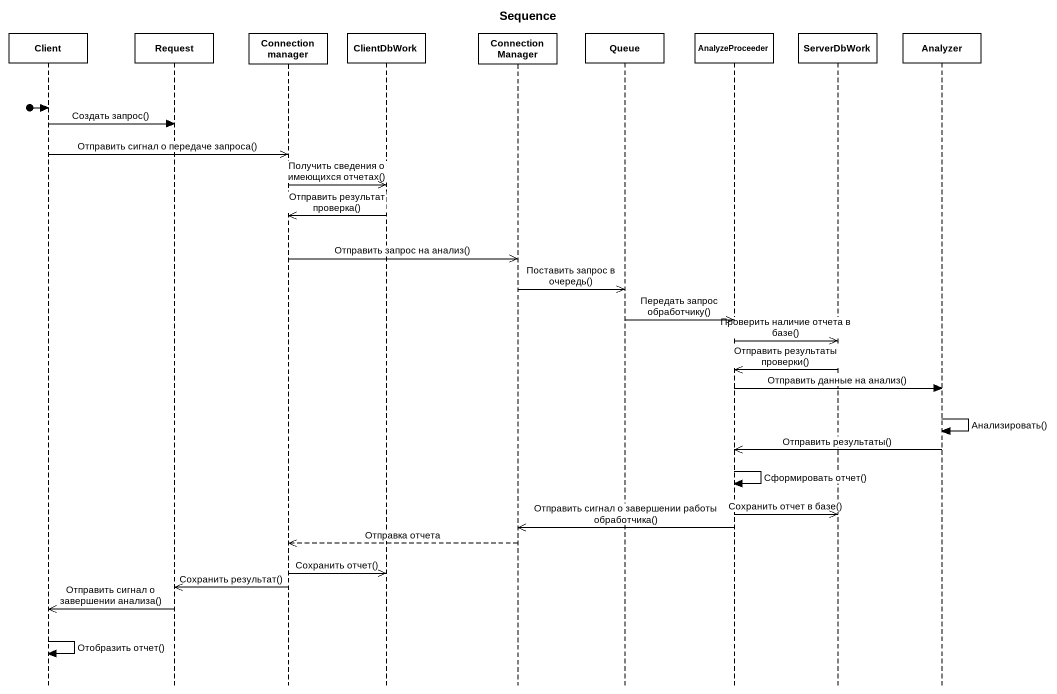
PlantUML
@startuml
title Sequence
hide footbox
participant Client
participant Request
participant "Connection manager" as Connection_manager
participant ClientDbWork
participant "Connection Manager" as Connection_Manager
participant "Queue" as Queue_
participant AnalyzeProceeder
participant ServerDbWork
participant Analyzer

[o-> Client
Client -> Request : Создать запрос()
Client ->> Connection_manager : Отправить сигнал о передаче запроса()
Connection_manager ->> ClientDbWork : Получить сведения о имеющихся отчетах()
ClientDbWork ->> Connection_manager : Отправить результат проверка()
Connection_manager ->> Connection_Manager : Отправить запрос на анализ()
Connection_Manager ->> Queue_ : Поставить запрос в очередь()
Queue_ ->> AnalyzeProceeder : Передать запрос обработчику()
AnalyzeProceeder ->> ServerDbWork : Проверить наличие отчета в базе()
ServerDbWork ->> AnalyzeProceeder : Отправить результаты проверки()
AnalyzeProceeder -> Analyzer : Отправить данные на анализ()
Analyzer -> Analyzer : Анализировать()
Analyzer ->> AnalyzeProceeder : Отправить результаты()
AnalyzeProceeder -> AnalyzeProceeder : Сформировать отчет()
AnalyzeProceeder ->> ServerDbWork : Сохранить отчет в базе()
AnalyzeProceeder ->> Connection_Manager : Отправить сигнал о завершении работы обработчика()
Connection_Manager -->> Connection_manager : Отправка отчета
Connection_manager ->> ClientDbWork : Сохранить отчет()
Connection_manager ->> Request : Сохранить результат()
Request ->> Client : Отправить сигнал о завершении анализа()
Client -> Client : Отобразить отчет()
@enduml
